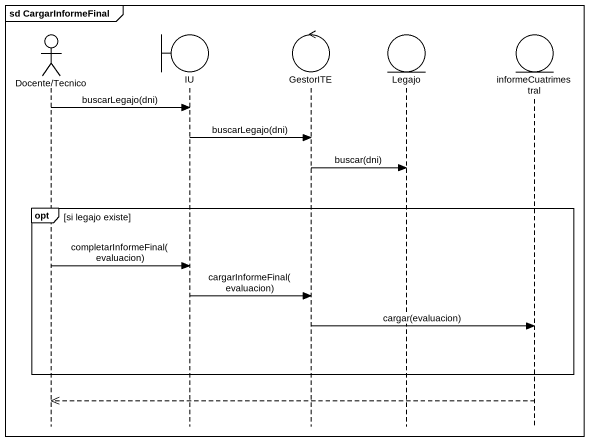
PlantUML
@startuml
mainframe sd CargarInformeFinal
hide footbox
actor "Docente/Tecnico" as Docente_Tecnico
boundary IU
control GestorITE
entity Legajo
entity informeCuatrimestral

Docente_Tecnico -> IU : buscarLegajo(dni)
IU -> GestorITE : buscarLegajo(dni)
GestorITE -> Legajo : buscar(dni)
opt si legajo existe
  Docente_Tecnico -> IU : completarInformeFinal(evaluacion)
  IU -> GestorITE : cargarInformeFinal(evaluacion)
  GestorITE -> informeCuatrimestral : cargar(evaluacion)
end
informeCuatrimestral -->> Docente_Tecnico
@enduml
